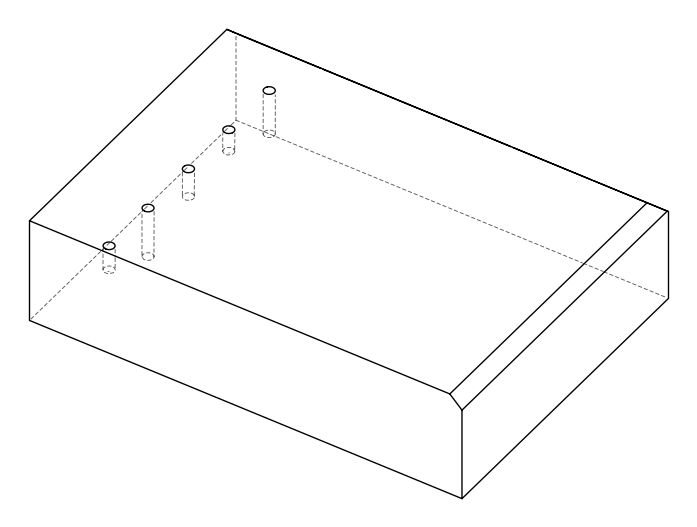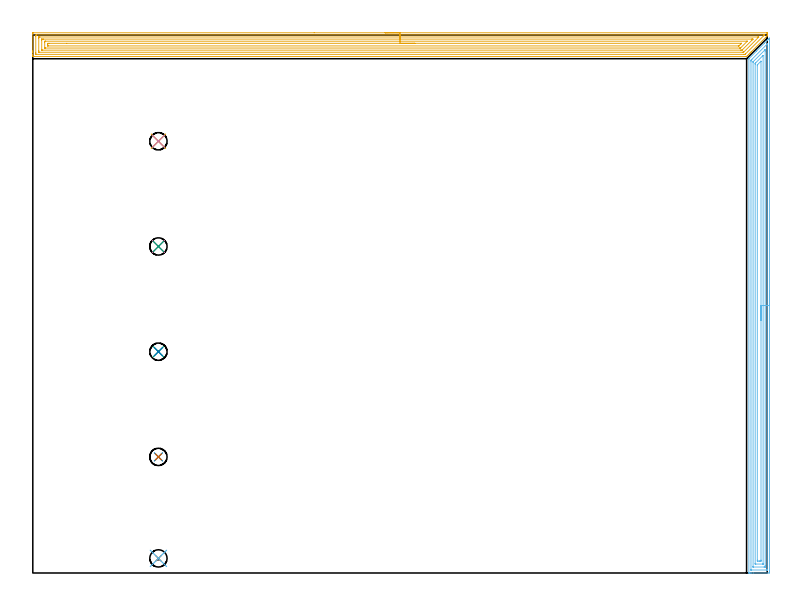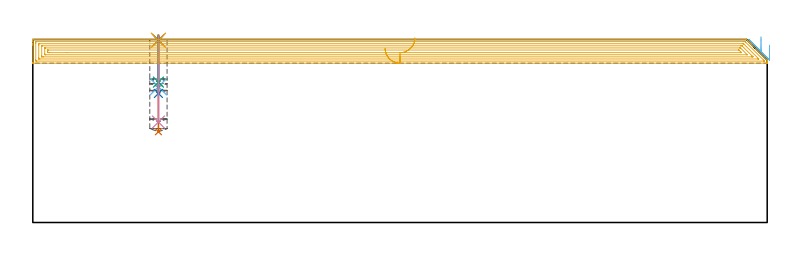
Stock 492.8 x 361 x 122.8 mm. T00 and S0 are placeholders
(PLAN: 12 operations, 2 tool changes, 39.1 min)
(1 SPOT_DRILL | STEP1POCKET | NXT0321_9005460120000 | 0.03 min | 1 mm3)
(2 SPOT_DRILL_1 | STEP1POCKET_1 | NXT0321_9005460120000 | 0.03 min | 1 mm3)
(3 SPOT_DRILL_2 | STEP1POCKET_2 | NXT0321_9005460120000 | 0.03 min | 1 mm3)
(4 SPOT_DRILL_3 | STEP1POCKET_3 | NXT0321_9005460120000 | 0.03 min | 1 mm3)
(5 SPOT_DRILL_4 | STEP1POCKET_4 | NXT0321_9005460120000 | 0.03 min | 1 mm3)
(6 DRILL_BLIND_HOLE_INTO_CENTER | STEP1POCKET | NXT0301_087 | 0.14 min | 3198 mm3)
(7 DRILL_BLIND_HOLE_INTO_CENTER_1 | STEP1POCKET_1 | NXT0301_087 | 0.26 min | 6348 mm3)
(8 DRILL_BLIND_HOLE_INTO_CENTER_2 | STEP1POCKET_2 | NXT0301_087 | 0.15 min | 3655 mm3)
(9 DRILL_BLIND_HOLE_INTO_CENTER_3 | STEP1POCKET_3 | NXT0301_087 | 0.12 min | 2858 mm3)
(10 DRILL_BLIND_HOLE_INTO_CENTER_4 | STEP1POCKET_4 | NXT0301_087 | 0.23 min | 5673 mm3)
(11 AREA_MILL | FG_CHAMFER_SURFACE | UGT0205_001 | 23.66 min | 62296 mm3)
(12 AREA_MILL_1 | FG_CHAMFER_SURFACE_1 | UGT0205_001 | 14.39 min | 33301 mm3)
(TOOL NXT0321_9005460120000 | NC Spot Drill, 142deg, 12mm, Carbide, Uncoated | D12 PA142 FL30 Z2)
(TOOL NXT0301_087 | Carbide Drill 11.6mm [860.1-1160-058A1-MM 2214] | D11.6 PA140 FL72 Z2)
(TOOL UGT0205_001 | Chamfer Mill 20 x 3 x 45 deg. | D20 FL50 Z2)
(OP 1 SPOT_DRILL)
G17 G21 G94 G90
T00 M6
G54
G17 G0 G90 X84.3 Y9.8 S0 M3
G43 Z132.8 H0
G94 G81 G98 Z122.301 F250. R125.8
G80
M5
M2
(OP 2 SPOT_DRILL_1)
G17 G21 G94 G90
T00 M6
G54
G17 G0 G90 X84.3 Y77.9 S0 M3
G43 Z132.8 H0
G94 G81 G98 Z122.301 F250. R125.8
G80
M5
M2
(OP 3 SPOT_DRILL_2)
G17 G21 G94 G90
T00 M6
G54
G17 G0 G90 X84.3 Y148.5 S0 M3
G43 Z132.8 H0
G94 G81 G98 Z122.301 F250. R125.8
G80
M5
M2
(OP 4 SPOT_DRILL_3)
G17 G21 G94 G90
T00 M6
G54
G17 G0 G90 X84.3 Y219.1 S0 M3
G43 Z132.8 H0
G94 G81 G98 Z122.301 F250. R125.8
G80
M5
M2
(OP 5 SPOT_DRILL_4)
G17 G21 G94 G90
T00 M6
G54
G17 G0 G90 X84.3 Y289.7 S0 M3
G43 Z132.8 H0
G94 G81 G98 Z122.301 F250. R125.8
G80
M5
M2
(OP 6 DRILL_BLIND_HOLE_INTO_CENTER)
G17 G21 G94 G90
T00 M6
G54
G17 G0 G90 X84.3 Y9.8 S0 M3
G43 Z132.8 H1
G94 G81 G98 Z91.1 F250. R124.8
G80
M5
M2
(OP 7 DRILL_BLIND_HOLE_INTO_CENTER_1)
G17 G21 G94 G90
T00 M6
G54
G17 G0 G90 X84.3 Y77.9 S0 M3
G43 Z132.8 H1
G94 G81 G98 Z60.9 F250. R124.8
G80
M5
M2
(OP 8 DRILL_BLIND_HOLE_INTO_CENTER_2)
G17 G21 G94 G90
T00 M6
G54
G17 G0 G90 X84.3 Y148.5 S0 M3
G43 Z132.8 H1
G94 G81 G98 Z86.6 F250. R124.8
G80
M5
M2
(OP 9 DRILL_BLIND_HOLE_INTO_CENTER_3)
G17 G21 G94 G90
T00 M6
G54
G17 G0 G90 X84.3 Y219.1 S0 M3
G43 Z132.8 H1
G94 G81 G98 Z94.2 F250. R124.8
G80
M5
M2
(OP 10 DRILL_BLIND_HOLE_INTO_CENTER_4)
G17 G21 G94 G90
T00 M6
G54
G17 G0 G90 X84.3 Y289.7 S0 M3
G43 Z132.8 H1
G94 G81 G98 Z67.4 F250. R124.8
G80
M5
M2
(OP 11 AREA_MILL)
G17 G21 G94 G90
T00 M6
G54
G17 G0 G90 X236.4 Y362.5 S1061 M3
G43 Z132.8 H0
Z116.9
G94 G1 X236.438 Z116.028 F250.
X236.552 Z115.164
X236.741 Z114.312
X237.003 Z113.48
X237.337 Z112.674
X237.74 Z111.9
X238.208 Z111.164
X238.74 Z110.472
X239.329 Z109.829
X239.972 Z109.24
X240.664 Z108.708
X241.4 Z108.24
X242.174 Z107.837
X242.98 Z107.503
X243.812 Z107.241
X244.663 Z107.052
X245.528 Z106.938
X246.4 Z106.9
X492.407
X492.624 Y362.497 Z106.903
X492.797 Y362.491 Z106.905
X492.8 Y362.392 Z107.004
Y362.045 Z107.351
Y361.348 Z108.051
Y360.978 Z108.422
Y360.682 Z108.713
X492.799 Y360.407 Z108.99
X492.797 Y360.396 Z109.
X482.25 Y349.85 Z119.55
X482.102 Y349.7 Z119.696
X482.048 Y349.647 Z119.751
X481.402 Y349.002 Z120.398
X481.22 Y348.819 Z120.578
X480.558 Y348.158 Z121.242
X480.338 Y347.937 Z121.459
X479.707 Y347.307 Z122.092
X479.222 Y346.822 Z122.578
X479.007 Y346.603 Z122.789
X478.771 Y346.6 Z122.8
X0.176
X0.008 Y346.602 Z122.788
X0.006 Y346.605 Z122.785
X0. Y346.959 Z122.441
Y347.241 Z122.159
Y347.937 Z121.458
Y349.167 Z120.23
Y349.7 Z119.694
Y350.315 Z119.08
Y362.045 Z107.353
X0.002 Y362.313 Z107.084
X0.01 Y362.492 Z106.906
X0.19 Y362.499 Z106.899
X188.796 Y362.5 Z106.9
X246.4
Y361.086 Z108.314
X490.468 Y361.085 Z108.315
X490.756 Y361.08 Z108.32
X490.785 Y361.079 Z108.321
X490.79 Y361.066 Z108.334
X490.796 Y361.037 Z108.363
X490.798 Y361.006 Z108.394
X490.793 Y360.882 Z108.518
X490.79 Y360.853 Z108.547
X490.777 Y360.834 Z108.566
X490.752 Y360.805 Z108.595
X490.599 Y360.649 Z108.751
X490.389 Y360.439 Z108.961
X478.325 Y348.376 Z121.024
X478.175 Y348.228 Z121.172
X478.053 Y348.11 Z121.29
X477.972 Y348.034 Z121.366
X477.877 Y348.021 Z121.379
X477.794 Y348.019 Z121.381
X476.983 Y348.014 Z121.386
X476.905
X2.411 Y348.015 Z121.385
X2.331 Y348.016 Z121.384
X2.037 Y348.021 Z121.379
X2.01 Y348.117 Z121.283
X2.003 Y348.339 Z121.061
X2.001 Y348.819 Z120.581
X2. Y349.224 Z120.176
X2.001 Y360.281 Z109.119
X2.004 Y360.683 Z108.717
X2.013 Y361.079 Z108.321
X2.411 Y361.084 Z108.316
X2.49 Y361.085 Z108.315
X246.4 Y361.086 Z108.314
Y359.672 Z109.728
X486.539 Y359.671 Z109.729
X486.814 Y359.67 Z109.73
X487.09 Y359.667 Z109.733
X487.15 Y359.665 Z109.735
X487.021 Y359.526 Z109.874
X486.942 Y359.442 Z109.958
X477.092 Y349.593 Z119.807
X476.983 Y349.487 Z119.913
X476.937 Y349.449 Z119.951
X476.903 Y349.435 Z119.965
X476.828 Y349.433 Z119.967
X476.674 Y349.43 Z119.97
X476.365 Y349.429 Z119.971
X476.089 Y349.428 Z119.972
X4.198 Y349.429 Z119.971
X4.106 Y349.43 Z119.97
X4.034 Y349.433 Z119.967
X4.017 Y349.435 Z119.965
X4.01 Y349.45 Z119.95
X4.007 Y349.505 Z119.895
X4.002 Y349.7 Z119.7
X4. Y349.896 Z119.504
Y350.582 Z118.818
Y358.713 Z110.687
X4.002 Y359.4 Z110.
X4.004 Y359.591 Z109.809
X4.009 Y359.655 Z109.745
X4.062 Y359.664 Z109.736
X4.198 Y359.666 Z109.734
X4.817 Y359.671 Z109.729
X246.4 Y359.672 Z109.728
Y358.257 Z111.143
X482.346
X482.61
X482.967 Y358.254 Z111.146
X483.239 Y358.25 Z111.15
X483.249 Y358.21 Z111.19
X483.239 Y358.193 Z111.207
X482.961 Y357.911 Z111.489
X482.687 Y357.636 Z111.764
X476.304 Y351.253 Z118.147
X476.089 Y351.04 Z118.36
X475.929 Y350.889 Z118.511
X475.886 Y350.85 Z118.55
X475.82 Y350.848 Z118.552
X475.196 Y350.844 Z118.556
X474.932 Y350.843 Z118.557
X6.615
X6.135 Y350.846 Z118.554
X6.025 Y350.849 Z118.551
X6.01 Y350.851 Z118.549
X6.007 Y350.871 Z118.529
X6.003 Y350.923 Z118.477
X6.001 Y351.029 Z118.371
X6. Y357.622 Z111.778
X6.002 Y358.07 Z111.33
X6.004 Y358.178 Z111.222
X6.009 Y358.232 Z111.168
X6.013 Y358.25 Z111.15
X6.041 Y358.252 Z111.148
X6.252 Y358.255 Z111.145
X6.88 Y358.257 Z111.143
X7.144
X246.4
Y356.843 Z112.557
X478.861
X479.041 Y356.842 Z112.558
X479.401 Y356.838 Z112.562
X479.432 Y356.836 Z112.564
X479.421 Y356.822 Z112.578
X479.397 Y356.796 Z112.604
X479.356 Y356.754 Z112.646
X475.07 Y352.469 Z116.931
X474.944 Y352.346 Z117.054
X474.871 Y352.278 Z117.122
X474.857 Y352.266 Z117.134
X474.782 Y352.263 Z117.137
X474.662 Y352.259 Z117.141
X474.482 Y352.257 Z117.143
X474.392
X8.577
X8.397 Y352.259 Z117.141
X8.039 Y352.264 Z117.136
X8.008 Y352.271 Z117.13
X8.006 Y352.279 Z117.121
X8.002 Y352.302 Z117.098
X8.001 Y352.346 Z117.054
X8. Y355.873 Z113.527
X8.002 Y356.529 Z112.871
X8.007 Y356.754 Z112.646
X8.01 Y356.83 Z112.57
X8.307 Y356.838 Z112.562
X8.487 Y356.842 Z112.558
X8.577 Y356.843 Z112.557
X8.667
X246.4
Y355.429 Z113.971
X475.407
X475.496 Y355.428 Z113.972
X475.556 Y355.425 Z113.975
X475.562 Y355.423 Z113.977
X475.561 Y355.419 Z113.981
X475.535 Y355.388 Z114.012
X475.346 Y355.195 Z114.205
X475.196 Y355.043 Z114.357
X474.261 Y354.109 Z115.291
X473.833 Y353.69 Z115.71
X473.819 Y353.679 Z115.721
X473.796 Y353.676 Z115.724
X473.741 Y353.673 Z115.727
X473.63 Y353.672 Z115.728
X473.408 Y353.671 Z115.729
X10.454
X10.004 Y353.672 Z115.728
X10.003 Y353.673 Z115.727
X10.001 Y353.675 Z115.725
Y354.109 Z115.291
X10.002 Y354.556 Z114.844
X10.009 Y354.991 Z114.409
X10.018 Y355.422 Z113.978
X10.454 Y355.425 Z113.975
X10.905 Y355.428 Z113.972
X22.795 Y355.429 Z113.971
X246.4
X247.272 Z114.009
X248.136 Z114.123
X248.988 Z114.312
X249.82 Z114.574
X250.626 Z114.908
X251.4 Z115.311
X252.136 Z115.78
X252.828 Z116.311
X253.471 Z116.9
X254.06 Z117.543
X254.591 Z118.235
X255.06 Z118.971
X255.463 Z119.745
X255.797 Z120.551
X256.059 Z121.383
X256.248 Z122.235
X256.362 Z123.1
X256.4 Z123.971
G0 Z132.8
M5
M2
(OP 12 AREA_MILL_1)
G17 G21 G94 G90
T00 M6
G54
G17 G0 G90 X494.3 Y189.45 S1061 M3
G43 Z132.8 H0
Z119.
G94 G1 Y189.412 Z118.128 F250.
Y189.298 Z117.263
Y189.109 Z116.412
Y188.847 Z115.58
Y188.513 Z114.774
Y188.11 Z114.
Y187.641 Z113.264
Y187.11 Z112.572
Y186.521 Z111.929
Y185.878 Z111.34
Y185.186 Z110.808
Y184.45 Z110.34
Y183.676 Z109.937
Y182.87 Z109.603
Y182.038 Z109.341
Y181.186 Z109.152
Y180.322 Z109.038
Y179.45 Z109.
Y1.169
X494.299 Y0.629 Z109.001
X494.297 Y0.278 Z109.002
X494.293 Y0.01 Z109.004
X493.954 Y0. Z109.343
X483.467 Z119.827
X482.074 Z121.222
X481.72 Z121.575
X480.781 Z122.519
X480.639 Y0.002 Z122.653
X480.554 Y0.006 Z122.737
X480.503 Y0.01 Z122.788
X480.5 Y0.182 Z122.8
Y344.86
X480.504 Y345.095 Z122.789
X480.642 Y345.242 Z122.658
X485.624 Y350.224 Z117.675
X490.988 Y355.589 Z112.31
X492.944 Y357.545 Z110.354
X493.08 Y357.682 Z110.215
X493.223 Y357.824 Z110.075
X493.371 Y357.972 Z109.926
X493.517 Y358.12 Z109.778
X494.064 Y358.664 Z109.236
X494.271 Y358.867 Z109.027
X494.294 Y358.883 Z109.004
X494.299 Y358.867 Z108.999
X494.3 Y179.45 Z109.
X492.886 Z110.414
X492.885 Y2.417 Z110.415
X492.883 Y2.069 Z110.417
X492.881 Y2.027 Z110.419
X492.88 Y2.013 Z110.42
X492.858 Y2.01 Z110.442
X492.75 Y2.004 Z110.55
X492.613 Y2.001 Z110.687
X482.127 Y2. Z121.173
X481.965 Y2.003 Z121.335
X481.931 Y2.007 Z121.369
X481.921 Y2.01 Z121.379
X481.919 Y2.022 Z121.381
X481.916 Y2.06 Z121.384
X481.915 Y2.217 Z121.385
X481.914 Y343.072 Z121.386
X481.916 Y343.764 Z121.384
X481.919 Y343.966 Z121.381
X481.921 Y344.048 Z121.379
X481.978 Y344.116 Z121.322
X482.081 Y344.225 Z121.219
X482.21 Y344.358 Z121.09
X482.594 Y344.744 Z120.706
X492.545 Y354.695 Z110.755
X492.654 Y354.801 Z110.646
X492.821 Y354.96 Z110.479
X492.879 Y355.013 Z110.421
X492.882 Y354.898 Z110.418
X492.885 Y354.695 Z110.415
Y354.508
X492.886 Y179.45 Z110.414
X491.472 Z111.828
X491.471 Y4.957 Z111.829
X491.469 Y4.205 Z111.831
X491.467 Y4.067 Z111.833
X491.465 Y4.023 Z111.835
X491.432 Y4.01 Z111.868
X491.333 Y4.008 Z111.967
X490.659 Y4. Z112.641
X483.467 Y4.001 Z119.833
X483.401 Y4.003 Z119.899
X483.348 Y4.007 Z119.952
X483.337 Y4.01 Z119.963
X483.334 Y4.024 Z119.966
X483.331 Y4.063 Z119.969
X483.329 Y4.205 Z119.971
Y4.347
Y342.696
X483.331 Y342.884 Z119.969
X483.333 Y342.977 Z119.967
X483.335 Y343.02 Z119.965
X483.376 Y343.072 Z119.924
X483.42 Y343.12 Z119.88
X483.467 Y343.168 Z119.833
X491.375 Y351.075 Z111.925
X491.42 Y351.119 Z111.88
X491.444 Y351.133 Z111.856
X491.465 Y351.143 Z111.835
X491.467 Y351.119 Z111.833
X491.47 Y351.032 Z111.83
X491.471 Y350.977 Z111.829
X491.472 Y350.224 Z111.828
Y179.45
X490.057 Z113.243
Y6.243
X490.056 Y6.114 Z113.244
X490.052 Y6.029 Z113.248
X490.05 Y6.011 Z113.25
X490.044 Y6.008 Z113.256
X490.018 Y6.005 Z113.282
X489.585 Y6. Z113.715
X485.209 Z118.091
X484.785 Y6.01 Z118.515
X484.749 Y6.02 Z118.551
X484.746 Y6.053 Z118.554
X484.744 Y6.101 Z118.556
X484.743 Y6.148 Z118.557
Y6.477
Y341.283
X484.745 Y341.764 Z118.555
X484.75 Y341.971 Z118.55
X484.752 Y341.991 Z118.548
X484.767 Y342.011 Z118.533
X484.808 Y342.056 Z118.492
X484.926 Y342.177 Z118.374
X489.585 Y346.836 Z113.715
X489.936 Y347.183 Z113.364
X490.006 Y347.25 Z113.294
X490.049 Y347.288 Z113.251
X490.053 Y347.228 Z113.247
X490.055 Y347.178 Z113.245
X490.057 Y347.059 Z113.243
Y179.45
X488.643 Z114.657
Y8.676
X488.641 Y8.263 Z114.659
X488.638 Y8.058 Z114.662
X488.636 Y8.015 Z114.664
X488.591 Y8.01 Z114.709
X488.494 Y8.003 Z114.806
X487.837 Y8. Z115.463
X487.623 Z115.677
X486.749 Z116.551
X486.242 Y8.003 Z117.058
X486.185 Y8.006 Z117.115
X486.168 Y8.009 Z117.132
X486.164 Y8.019 Z117.136
X486.161 Y8.061 Z117.139
X486.159 Y8.242 Z117.141
X486.157 Y8.606 Z117.143
Y340.389
X486.159 Y340.802 Z117.141
X486.162 Y340.904 Z117.138
X486.164 Y340.951 Z117.136
X486.189 Y340.98 Z117.111
X486.285 Y341.083 Z117.015
X486.482 Y341.283 Z116.818
X488.378 Y343.18 Z114.922
X488.494 Y343.294 Z114.806
X488.606 Y343.401 Z114.694
X488.627 Y343.418 Z114.673
X488.636 Y343.422 Z114.664
X488.638 Y343.376 Z114.662
X488.642 Y343.142 Z114.658
X488.643 Y179.45 Z114.657
Y178.578 Z114.695
Y177.713 Z114.809
Y176.862 Z114.998
Y176.03 Z115.26
Y175.224 Z115.594
Y174.45 Z115.997
Y173.714 Z116.465
Y173.022 Z116.996
Y172.379 Z117.586
Y171.79 Z118.229
Y171.258 Z118.921
Y170.79 Z119.657
Y170.387 Z120.431
Y170.053 Z121.237
Y169.791 Z122.069
Y169.602 Z122.92
Y169.488 Z123.785
Y169.45 Z124.657
G0 Z132.8
M5
M2
